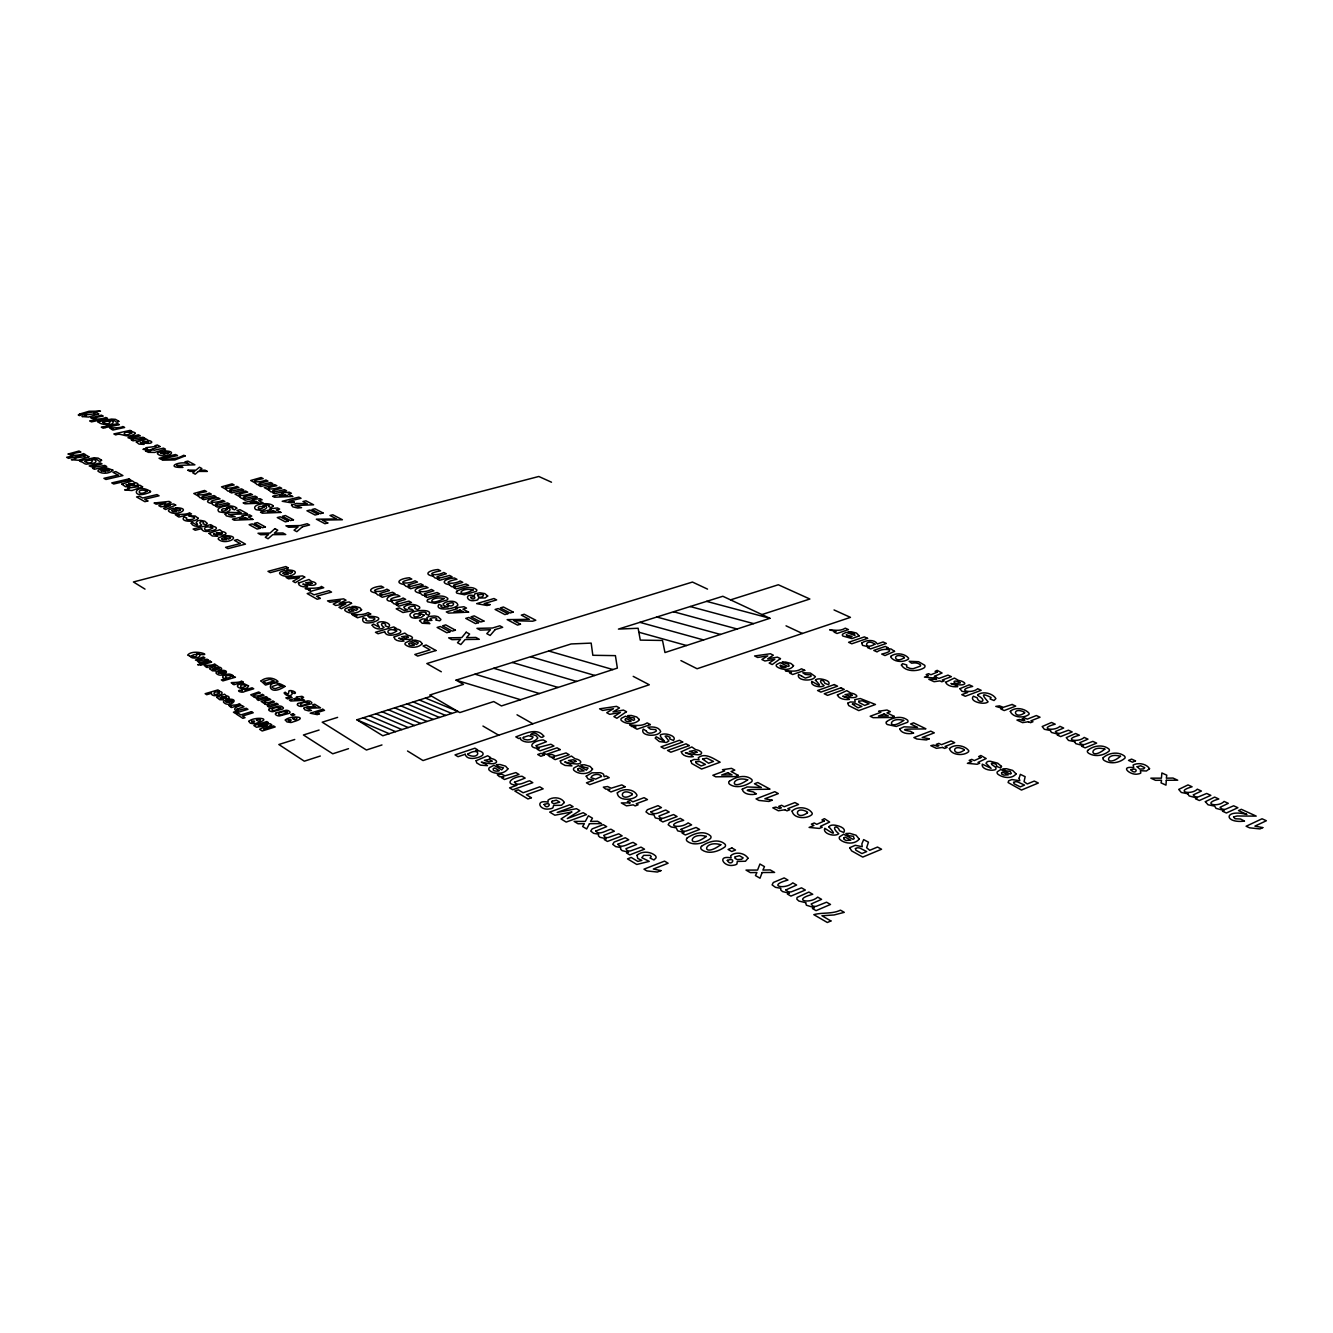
<?xml version="1.0" encoding="UTF-8"?>
<svg xmlns="http://www.w3.org/2000/svg" width="1333" height="1333" viewBox="0 0 1333 1333"><rect width="100%" height="100%" fill="white"/><g stroke="black" fill="none" stroke-linecap="round" stroke-linejoin="round"><path stroke-width="1.5" d="M374.39 619.528C373.073 621.278 363.576 622.011 366.308 618.895L363.193 617.679C358.01 630.192 396.934 616.513 367.891 616.213L369.791 617.779L374.123 618.079A3.199 1.283 0.4 0 1 374.39 619.528M381.971 744.947L366.425 750.012L322.219 722.203L337.616 717.371M769.924 618.295L664.967 652.553L662.518 640.457L640.29 640.107L638.124 628.26L618.429 629.093L722.836 596.268L769.924 618.295L706.59 601.366M320.303 756.028L304.324 761.193L278.847 744.514L294.743 739.482M348.496 748.679L332.75 753.795L303.441 734.983L319.087 730.034M761.943 614.563L809.847 599.017L778.322 584.77L730.551 599.867M425.477 698.059L457.902 711.455L382.821 735.766L356.894 719.787L431.575 696.126M456.036 680.147L571.124 643.956L591.169 643.106L592.835 655.286L615.413 655.636L617.362 668.1L501.441 705.94L493.743 701.558L459.802 712.572L429.726 695.043L463.467 684.362L456.036 680.147L520.553 699.708M690.177 606.532L753.595 623.611M673.582 611.747L737.099 628.993M656.819 617.012L720.437 634.441M639.873 622.344L703.574 639.94M638.84 632.225L686.528 645.505M548.729 651.004L612.88 669.549M530.601 656.702L594.835 675.448M512.272 662.451L576.572 681.413M493.743 668.283L558.11 687.445M474.998 674.181L539.448 693.527M419.345 699.992L451.77 713.438M413.213 701.941L445.622 715.438M407.048 703.891L439.44 717.437M400.85 705.857L433.242 719.437M394.635 707.823L427.027 721.453M388.403 709.789L420.778 723.486M382.154 711.772L414.513 725.519M375.873 713.772L408.215 727.551M369.574 715.771L401.899 729.584M363.243 717.771L395.568 731.65M356.894 719.787L389.203 733.7M551.495 482.213L538.815 476.481L133.433 581.971L145.014 589.119M834.041 609.947L850.437 617.362L697.092 668.749L680.913 660.585M707.54 589.119L692.46 582.054L426.827 663.551L441.323 671.782M786.037 625.827L802.383 633.475M633.208 676.364L649.288 684.762L423.028 760.56L407.515 750.996M517.021 714.788L532.833 723.769M482.946 726.052L498.675 735.216M222.328 532.983L220.695 533.9L216.246 532.733L222.328 532.983M449.404 584.72L451.487 586.603L455.519 587.203L453.82 587.703L456.169 588.936L468.616 585.37L466.05 584.037L457.252 586.387A2.849 1.116 1.2 0 1 454.57 586.203L453.47 585.22L462.751 582.321L460.202 580.988C453.203 585.12 438.64 582.954 456.952 579.305L454.42 577.989C444.222 578.939 440.107 583.154 449.404 584.72M216.762 697.326L219.728 699.708L223.178 699.792L222.128 698.725C215.213 695.976 226.743 700.342 228.893 697.942A3.183 1.383 -1.4 0 0 229.026 697.092L228.393 696.492A4.582 1.983 -1.4 0 0 226.277 695.776L224.561 694.21L216.762 697.326M218.962 668.216L214.646 668.033L218.962 668.216M348.38 609.964L349.829 611.264L353.845 611.081L350.112 608.981L348.38 609.964M650.954 811.864C654.12 816.579 661.901 810.797 665.784 810.081L669.199 812.047L658.919 816.096L660.202 817.862A3.499 1.65 4 0 0 663.501 818.129L673.598 814.563L677.047 816.546L662.818 821.944L659.652 820.112L661.601 819.378L655.286 817.895L653.92 814.93L648.938 814.08L645.972 811.897L647.321 809.748L658.035 805.649L661.435 807.598L650.954 811.864M209.514 668.566L212.397 670.832L215.763 670.899L214.746 669.899C208.015 667.266 219.245 671.432 221.345 669.149A3.116 1.316 -1.4 0 0 221.478 668.333L220.861 667.766A4.482 1.883 -1.4 0 0 218.795 667.083L217.146 665.6L209.514 668.566M1187.853 793.801L1189.136 795.951L1197.101 798.05L1195.518 798.767L1199.333 800.516L1210.814 795.351L1206.698 793.468L1198.417 796.867A3.549 1.5 9.7 0 1 1195.134 796.617L1193.168 794.918L1201.4 791.052L1197.301 789.169C1191.619 795.251 1174.14 791.802 1192.085 786.787L1188.02 784.92L1178.705 789.419L1181.305 792.452L1187.853 793.801M209.031 533.383L212.264 535.949L217.812 536.299L216.396 535.05C206.965 531.767 222.761 536.982 225.677 534.15A4.382 1.616 -1 0 0 225.86 533.15L224.994 532.434A6.298 2.333 -1 0 0 222.094 531.584L219.762 529.734L209.031 533.383M433.025 576.123L435.058 577.989L439.04 578.589L437.341 579.072L439.673 580.288L452.07 576.772L449.554 575.456L440.773 577.772A2.833 1.1 1.1 0 1 438.124 577.589L437.041 576.639L446.305 573.773L443.789 572.474C436.807 576.523 422.361 574.406 440.59 570.807L438.09 569.508C428.076 570.424 423.727 574.573 433.025 576.123M785.92 889.944L787.736 891.544A3.716 1.833 6 0 0 791.235 891.844L801.5 887.845L805.332 890.044L790.919 896.093L787.386 894.043L789.369 893.227L782.571 891.577L780.738 889.961L780.805 888.278L775.473 887.328L772.107 884.895L773.307 882.496L784.154 877.914L787.936 880.08C766.475 885.779 784.737 890.061 792.785 882.846L796.584 885.029L785.92 889.944M748.013 858.235L745.48 861.251L737.266 861.435L736.949 864.051A7.198 3.499 5.1 0 1 733.467 865.25C723.719 867.35 716.421 854.936 731.151 857.902L730.684 855.753C735.283 851.404 744.797 852.753 748.013 858.235M176.906 465.45L182.971 467.4C164.359 468.05 179.305 460.102 188.953 463.884L185.02 461.801L187.953 461.118L194.901 464.817L176.906 465.45M1001.5 766.392L1000.75 767.975L996.501 766.358C997.934 764.176 993.102 762.943 991.385 763.359C990.569 765.409 997.95 766.708 995.718 769.458C991.785 771.557 980.838 769.208 982.271 764.142L991.102 768.325L985.987 763.259L987.22 761.726A5.432 2.349 7.5 0 1 990.369 761.26L997.701 763.192L1001.5 766.392M467.916 754.011L467.9 754.761C480.63 760.71 481.363 745.797 467.916 754.011M420.312 593.218L422.361 595.135L426.41 595.751L424.677 596.251L427.027 597.517L439.69 593.868L437.124 592.519L428.176 594.918A2.883 1.133 0.9 0 1 425.477 594.718L424.394 593.735L433.858 590.786L431.309 589.436C424.144 593.635 409.514 591.419 428.076 587.72L425.56 586.37C415.429 587.303 410.831 591.602 420.312 593.218M901.408 665.084C905.574 672.049 917.637 671.749 924.136 667.833A10.414 4.199 6 0 0 924.735 665.267L918.57 661.701L909.139 661.285L911.539 663.184L914.605 662.901A4.765 1.933 6.1 0 1 918.737 663.751L920.153 664.65A5.265 2.116 6.1 0 1 920.337 666.133L913.422 668.616A5.332 2.149 6 0 1 909.822 668.333L906.64 666.983L906.773 665L902.558 663.667L901.408 665.084M134.983 433.092L134.983 433.458A6.215 2.049 -1.4 0 1 133.417 434.641C126.618 438.574 120.92 432.275 115.704 434.925L113.855 433.941L130.101 430.376L131.817 431.292L130.101 431.675L132.6 431.875A5.082 1.683 -1.4 0 1 134.983 433.092M446.905 604.366C453.703 609.847 457.602 598.867 446.905 604.366M617.846 844.289C620.995 849.254 629.176 843.123 633.108 842.406L636.574 844.472L625.91 848.738L627.176 850.604A3.582 1.75 3.7 0 0 630.559 850.887L641.023 847.121L644.505 849.188L629.759 854.886L626.543 852.97L628.576 852.187L622.128 850.637L620.545 849.104L620.795 847.521L615.713 846.622L612.73 844.322L614.163 842.056L625.277 837.741L628.726 839.79L617.846 844.289M112.838 470.132C109.906 473.798 101.841 474.298 98.042 471.232A5.899 2.033 -1.8 0 1 98.942 469.833L102.991 468.533L107.773 471.216L109.573 470.432L104.94 468.166L106.99 468.066L112.838 470.132M828.826 826.81C839.357 838.557 828.859 830.826 824.744 828.276C822.294 833.758 834.991 837.207 838.757 833.692C829.659 826.243 837.94 824.61 839.507 830.726L843.789 832.525C846.988 827.76 837.257 825.227 833.708 825.077A5.665 2.649 6.2 0 0 830.309 825.594L828.826 826.81M118.82 421.295C115.821 424.86 114.388 417.129 109.289 420.745L110.556 420.795A4.632 1.516 -1.5 0 1 113.238 421.428C113.938 426.86 100.325 424.227 99.392 422.778L97.692 421.878L111.455 419.079L115.488 419.345L118.82 421.295M404.016 584.487L406.015 586.387L410.031 586.987L408.298 587.47L410.614 588.719L423.228 585.137L420.711 583.804L411.797 586.153A2.866 1.116 0.8 0 1 409.131 585.97L408.048 585.004L417.496 582.088L414.996 580.771C407.831 584.887 393.302 582.738 411.814 579.072L409.331 577.756C399.383 578.655 394.568 582.871 404.016 584.487M292.927 718.654C297.126 722.519 299.159 715.038 292.927 718.654M1120.486 756.311C1104.957 768.974 1104.241 751.412 1120.486 756.311M91.094 417.896L95.609 419.645L89.678 420.911L91.46 421.878L107.59 418.429L105.79 417.462C98.942 420.578 86.145 418.529 103.208 416.096L101.408 415.146L91.094 417.896M263.734 681.363L265.95 683.396L274.181 680.93L269.866 679.28L263.734 681.363M595.801 831.059C598.917 835.941 607.048 829.876 610.947 829.209L614.346 831.225L603.716 835.408L604.949 837.241A3.549 1.716 3.3 0 0 608.281 837.507L618.712 833.825L622.128 835.858L607.415 841.44L604.282 839.557L606.298 838.79L599.95 837.274L598.384 835.774L598.667 834.208L593.652 833.342L590.719 831.076L592.185 828.876L603.282 824.644L606.648 826.643L595.801 831.059M793.535 665.65C790.619 670.916 781.088 670.016 776.706 666.583A7.032 2.899 4.8 0 1 776.556 664.584L780.172 662.668L788.103 666.517L789.153 665.983L788.486 664.234L782.138 662.134L785.587 662.034L790.886 663.434L793.535 665.65M273.232 505.923L271.132 507.623L268.683 506.59C271.782 504.557 263.701 504.957 262.834 505.707C271.532 505.973 263.451 511.789 258.835 510.056A6.032 2.183 -0.5 0 1 255.519 509.439C250.371 504.157 269.766 501.491 273.232 505.923M391.935 601.85L393.935 603.799L398.017 604.432L396.251 604.932L398.6 606.215L411.464 602.516L408.931 601.133L399.833 603.582A2.899 1.15 0.6 0 1 397.117 603.382L396.034 602.383L405.665 599.367L403.133 598C395.784 602.266 381.088 600.017 399.933 596.251L397.417 594.885C389.736 593.735 381.221 601.366 392.335 601.316L391.935 601.85M232.975 675.814L232.658 676.681L235.441 677.214L222.894 680.896L221.345 679.913L225.86 678.58C217.496 677.764 227.393 672.482 231.092 674.548A4.049 1.716 -1.3 0 1 232.758 675.414L232.975 675.814M292.277 572.19L290.444 573.657L284.596 570.391L280.43 571.99A6.465 2.499 -0.4 0 0 279.73 573.707C287.012 581.121 306.457 569.941 286.662 569.941L292.277 572.19M420.528 614.696C412.613 621.345 410.481 610.631 420.528 614.696M396.717 630.959C385.854 638.957 384.187 625.594 396.717 630.959M815.429 680.213C824.894 689.711 815.063 683.079 811.814 681.363C809.831 685.895 820.911 688.261 824.144 685.629C816.363 680.063 823.411 678.297 824.844 683.312L828.609 684.729C831.392 680.763 822.628 679.014 819.762 678.88A4.999 2.083 5.2 0 0 816.762 679.263L815.429 680.213M1010.314 711.372C1012.63 717.721 1024.194 718.554 1029.026 714.355L1029.143 713.372C1025.06 708.356 1015.146 706.707 1010.314 711.372M101.575 460.218C98.425 464.134 97.042 455.686 91.644 459.618L92.943 459.685A4.849 1.65 -1.8 0 1 95.743 460.368C97.792 463.467 90.177 463.701 88.161 463.984C84.446 465.25 82.596 461.268 81.23 461.868L79.497 460.885L93.927 457.802L98.142 458.102L101.575 460.218M586.22 776.156L588.02 778.939L593.518 780.288L586.47 782.821L589.703 784.687L609.214 777.672L606.198 775.956L604.132 776.689L603.582 774.306A6.982 3.216 3.1 0 0 600.25 772.707L591.919 772.857L586.22 776.156M899.658 728.851C901.425 733.767 909.106 734.316 913.638 733.117L910.439 731.284C892.127 728.218 922.336 729.334 925.902 728.784L913.555 722.836L910.589 723.969L917.571 727.335L904.007 726.835L899.658 728.851M1104.84 749.129C1089.278 761.643 1088.678 744.297 1104.84 749.129M248.521 685.845C247.088 692.01 230.542 686.578 240.706 683.879A5.432 2.316 -1.2 0 1 243.956 683.679L248.521 685.845M977.822 694.726L977.772 695.476C989.103 701.591 978.322 704.041 977.256 697.859L973.423 696.209C968.308 701.375 984.437 705.474 988.103 701.841C982.854 695.859 980.022 691.994 991.069 697.476L990.086 698.959L994.018 700.508L995.884 698.609C992.835 693.277 982.904 690.927 977.822 694.726M283.063 573.14L284.396 574.373L288.295 574.206L284.812 572.24L283.063 573.14M1166.308 780.272L1165.975 785.137L1161.06 782.871L1161.543 780.255L1155.544 780.322L1150.846 778.155L1161.426 778.155L1161.876 772.957L1166.792 775.206L1166.325 778.172L1172.99 778.055L1177.706 780.205L1166.308 780.272M375.723 592.968L377.689 594.901L381.721 595.518L379.955 596.018L382.254 597.267L395.101 593.635L392.602 592.269L383.521 594.668A2.883 1.133 0.5 0 1 380.838 594.485L379.788 593.502L389.386 590.536L386.903 589.186C379.555 593.385 364.975 591.186 383.737 587.47L381.255 586.12C371.39 587.02 366.108 591.285 375.723 592.968M68.216 454.02L72.882 455.919L66.65 457.302L68.5 458.352L85.395 454.586L83.546 453.553C76.231 456.952 63.118 454.653 80.88 452.054L79.047 451.021L68.216 454.02M1019.128 778.172L1019.812 780.721L1011.93 779.555L1008.664 780.805L1008.098 782.538L1021.478 790.052L1038.307 783.021L1034.258 781.071L1027.243 783.971L1024.061 781.638L1025.144 776.672L1020.345 774.356L1019.128 778.172M256.453 719.953C260.585 723.836 262.751 716.321 256.453 719.953M148.446 441.673L142.914 441.456L148.446 441.673M285.312 720.037L286.962 721.919L290.744 722.503A4.032 1.783 -0.7 0 0 292.943 721.903C311.089 716.804 290.294 714.988 285.312 720.037M702.608 759.044L708.556 763.259L713.488 761.443L706.74 758.144L702.608 759.044M236.741 508.156L234.558 509.856L232.142 508.823C235.341 506.79 227.16 507.173 226.31 507.94C235.041 508.24 226.643 514.021 222.128 512.305A6.065 2.199 -0.9 0 1 218.812 511.672C213.897 506.373 233.242 503.691 236.741 508.156M136.299 441.989L139.065 444.106L144.114 444.406L142.898 443.372C134.483 440.656 148.813 445.005 151.412 442.656A3.999 1.333 -1.3 0 0 151.645 441.823L150.912 441.24A5.749 1.933 -1.3 0 0 148.33 440.523L146.313 439.007L136.299 441.989M134.55 483.779L132.9 484.612L128.751 483.562L134.55 483.779M849.671 847.721L851.654 850.904L862.751 857.086L881.546 849.238L877.514 847.055L869.699 850.321L866.633 847.705L868.45 842.173L863.667 839.607L861.868 843.872L862.234 846.705L855.286 845.289L849.671 847.721M303.824 708.24L304.824 709.822L308.506 710.856L311.455 710.489L306.79 708.273L320.537 707.856L314.671 704.207L312.455 704.89L315.754 706.957L307.406 706.64L303.824 708.24M681.013 829.359L682.629 830.826A3.532 1.683 4.3 0 0 685.962 831.092L696.093 827.46L699.608 829.459L685.345 834.975L682.113 833.108L684.062 832.359L677.664 830.859L676.231 827.826L671.199 826.96L668.15 824.727L669.466 822.544L680.23 818.362L683.679 820.345C662.601 825.61 680.047 829.426 688.111 822.878L691.594 824.877L681.013 829.359M232.459 701.008L231.109 702.174L227.127 699.592L224.111 700.875A4.566 1.983 -1.4 0 0 223.561 702.224C228.909 708.473 241.223 698.409 228.593 699.225L232.459 701.008M945.58 682.313C947.38 686.212 953.662 687.211 957.777 686.628L955.161 685.012C942.598 680.68 961.176 687.428 964.742 683.796A5.049 2.049 6.6 0 0 964.092 682.479L962.543 681.563A7.265 2.949 6.6 0 0 958.577 680.463L954.411 678.064L945.58 682.313M121.82 484.129L125.452 486.678L129.951 486.778L128.718 485.662C119.903 482.679 134.9 487.428 137.649 484.845A4.182 1.466 -1.6 0 0 137.899 483.946L137.132 483.296A6.032 2.116 -1.6 0 0 134.433 482.513L132.35 480.846L121.82 484.129M949.413 748.596C951.412 755.394 963.692 756.194 968.591 751.745L968.774 750.712C964.775 745.247 954.345 743.697 949.413 748.596M1074.681 741.681L1075.714 743.647L1083.196 745.597L1081.613 746.247L1085.129 747.863L1096.626 743.114L1092.827 741.381L1084.562 744.514A3.366 1.4 8.2 0 1 1081.43 744.264L1079.697 742.714L1087.961 739.149L1084.179 737.432C1078.38 742.981 1061.585 739.865 1079.38 735.233L1075.631 733.517L1066.267 737.632L1068.499 740.415L1074.681 741.681M224.81 672.065L223.477 673.165L219.612 670.716L216.662 671.932A4.449 1.883 -1.4 0 0 216.129 673.215C221.328 679.163 233.342 669.599 221.045 670.366L224.81 672.065M225.927 701.775L229.576 702.608L227.193 701.058L225.927 701.775M514.471 782.254C517.621 787.17 525.735 781.438 529.651 780.788L532.8 782.671L512.722 789.753L509.589 787.853L516.987 785.254C503.141 784.237 512.655 776.772 522.003 776.239L525.135 778.105L514.471 782.254M248.771 721.353L250.354 723.236L254.136 723.819A4.049 1.783 -1.2 0 0 256.369 723.219C274.698 718.087 253.887 716.288 248.771 721.353M230.576 537.782L228.709 539.149L223.244 536.083L219.112 537.582A6.282 2.333 -0.9 0 0 218.345 539.182C225.11 546.113 244.372 535.733 225.277 535.666L230.576 537.782M218.429 672.798L221.978 673.582L219.678 672.115L218.429 672.798M659.452 738.565C672.165 746.23 655.519 734.933 661.735 734.433A5.232 2.316 3.8 0 1 664.984 734C668 733.95 677.114 736.466 673.465 740.448L669.683 738.899L670.049 737.332L666.8 735.899L665.134 736.166L668.883 740.948L666.367 742.498L659.335 741.565L655.169 738.115L656.219 736.749L659.452 738.565M190.019 656.103C191.069 659.535 201.4 658.202 199.833 654.62A3.632 1.516 -1.6 0 0 197.667 654.003L196.667 653.953C217.062 657.119 193.152 647.821 187.636 655.153L190.019 656.103M1050.437 730.517L1051.42 732.45L1058.802 734.35L1057.219 735L1060.668 736.582L1072.165 731.934L1068.433 730.217L1060.185 733.283A3.316 1.383 7.9 0 1 1057.086 733.05L1055.386 731.517L1063.651 728.035L1059.935 726.335C1054.12 731.784 1037.474 728.734 1055.219 724.186L1051.537 722.486L1042.173 726.535L1044.339 729.284L1050.437 730.517M221.595 538.665L222.828 539.815L226.61 539.665L223.344 537.816L221.595 538.665M291.51 505.157L292.827 506.873L297.692 508.023L301.575 507.64L295.026 505.524L313.605 504.807L305.907 500.808L302.958 501.541L307.306 503.807L296.276 503.424L291.51 505.157M372.157 625.144C373.807 628.976 380.771 630.242 384.071 627.51C376.822 622.344 387.486 622.094 385.27 625.827L388.386 627.11C392.652 624.227 384.554 621.445 382.021 621.778A4.749 1.933 0.5 0 0 378.955 622.128L377.156 623.344L379.488 627.36L373.39 624.027L372.157 625.144M245.955 685.679C239.507 691.094 238.207 682.096 245.955 685.679M419.545 620.545L422.211 623.261L429.892 623.644L428.026 622.161L423.894 621.928L424.394 620.528A2.716 1.1 0.9 0 1 427.81 620.561L431.959 620.362C424.944 617.746 440.69 616.263 435.708 619.962L439.557 620.811A6.715 2.716 1 0 0 440.873 619.378L438.157 616.812A7.232 2.933 1 0 0 434.275 616.013L428.959 616.463L426.893 617.662L427.293 619.112L422.811 618.895L419.545 620.545M264.8 703.857L268.783 705.79L267.533 706.173L269.033 707.14L278.214 704.324L276.581 703.291L270.099 705.14A1.999 0.866 -0.9 0 1 268.25 705.007L267.816 704.074L274.481 701.958L272.865 700.925C267.333 704.224 257.586 702.408 270.782 699.625L269.166 698.592L261.168 701.441L264.8 703.857M564.342 802.499L561.51 805.265L553.562 805.432L552.912 807.831A6.865 3.249 2.5 0 1 549.379 808.931C539.298 810.797 534.75 799.2 548.146 802.183L547.996 800.2C552.429 796.484 561.56 797.034 564.342 802.499M1233.575 816.962L1235.041 818.762L1240.556 819.012L1244.489 821.111C1224.011 823.677 1223.261 808.581 1246.922 814.446L1238.507 810.597L1241.323 809.298L1256.203 816.113L1237.024 815.996L1233.575 816.962M254.353 697.176L258.285 699.092L257.036 699.475L258.519 700.425L267.683 697.642L266.067 696.626L259.602 698.459A1.999 0.866 -1 0 1 257.752 698.309L257.336 697.392L263.984 695.309L262.384 694.293C256.852 697.542 247.172 695.759 260.335 692.993L258.735 691.977L250.754 694.793L254.353 697.176M536.233 745.597L536.383 746.347A3.849 1.733 2.3 0 0 538.832 747.363L550.862 744.247L553.945 746.013L539.948 750.829L537.099 749.179L539.149 748.463C525.769 747.88 532.85 740.498 543.347 739.948L546.413 741.715L536.233 745.597M890.811 656.369L890.694 657.036C894.21 662.218 903.557 662.734 908.406 659.085L908.623 658.202C904.79 653.337 895.543 652.32 890.811 656.369M180.555 509.756L178.672 511.039L173.507 508.14L169.391 509.556A6.115 2.216 -1.3 0 0 168.575 511.072C174.94 517.621 194.018 507.856 175.489 507.74L180.555 509.756M150.529 491.41L150.396 492.094C128.984 501.291 134.5 481.463 150.529 491.41M443.339 603.832L443.406 604.865A6.015 2.399 1.2 0 0 445.289 606.132L448.405 606.648L443.706 607.431A2.783 1.116 1.1 0 1 440.906 606.632L441.84 605.599L438.974 604.349C433.558 611.264 455.02 609.648 457.919 604.999C456.652 599.85 446.705 600.5 443.339 603.832M639.207 719.453L639.074 720.237C634.541 724.486 626.027 724.635 621.328 720.503A7.348 3.216 3.3 0 1 621.461 718.27L625.56 716.171L633.375 720.403L634.558 719.803L634.108 717.887L630.226 717.454L627.71 715.588L631.359 715.471L636.757 717.004L639.207 719.453M742.231 789.203C743.314 794.651 751.845 795.284 756.411 793.918L753.278 791.885C734.216 788.586 766.325 789.636 769.991 789.103L757.777 782.504L754.478 783.754L761.376 787.486L747.13 786.953L742.231 789.203M1205.349 801.683L1208.031 804.765L1214.68 806.148L1215.996 808.348L1224.094 810.497L1222.511 811.214L1226.393 812.997L1237.874 807.731L1233.675 805.798L1225.394 809.281A3.599 1.533 10 0 1 1222.078 809.014L1220.062 807.298L1228.276 803.332L1224.094 801.433C1218.445 807.648 1200.8 804.099 1218.795 799L1214.646 797.101L1205.349 801.683M404.116 607.032L404.615 608.614L407.665 609.881L404.216 610.531L399.4 607.898L396.201 608.814L402.949 612.53L413.563 610.547L411.88 609.298C401.283 608.598 418.429 603.266 414.68 608.348L417.596 609.648L419.562 608.348A6.565 2.633 0.8 0 0 419.395 606.832C415.246 603.682 408.048 603.516 404.116 607.032M171.774 510.572L172.907 511.672L176.606 511.522L173.507 509.789L171.774 510.572M231.209 676.314C226.56 680.88 221.878 674.648 230.192 675.598A2.166 0.916 -1.3 0 1 231.209 676.314M269.083 490.194L270.682 491.76L274.281 492.277L272.648 492.677L274.615 493.71L286.578 490.777L284.446 489.661L275.998 491.594A2.616 0.933 -0.4 0 1 273.582 491.427L272.715 490.627L281.696 488.228L279.563 487.128C272.748 490.461 259.335 488.828 276.864 485.712L274.731 484.612L264.317 487.611L269.083 490.194M424.194 615.196L421.011 617.612L415.396 618.229A6.665 2.683 0.8 0 1 411.614 617.479C402.166 610.347 435.958 607.181 428.526 615.196L425.644 613.946C428.726 611.447 420.112 611.947 419.029 612.863L424.194 615.196M837.407 694.976C838.84 699.009 845.355 700.008 849.388 699.408L846.872 697.742C834.408 693.31 853.137 700.225 856.719 696.492A5.065 2.116 5.6 0 0 856.186 695.143L854.703 694.21A7.298 3.066 5.6 0 0 850.787 693.077L846.788 690.627L837.407 694.976M168.858 452.703L167.058 453.837L162.226 451.254L158.344 452.52A5.765 1.95 -1.2 0 0 157.544 453.853C163.492 459.635 181.488 451.087 164.109 450.904L168.858 452.703M225.11 514.121L226.327 515.888L231.159 517.037L235.125 516.654L228.643 514.505L247.505 513.755L239.99 509.689L236.957 510.439L241.206 512.755L230.059 512.355L225.11 514.121M284.279 692.96C286.012 697.309 294.86 696.109 291.344 691.66C295.409 695.759 298.225 691.844 291.044 690.561A3.166 1.366 -0.6 0 0 288.978 690.827C288.111 694.293 289.161 695.543 285.162 692.177L284.279 692.96M543.747 736.133C540.065 741.181 536.982 728.784 530.534 734.65L532.234 734.733A6.165 2.766 2.2 0 1 536.216 735.849L537.816 737.999C534.266 742.898 524.819 743.547 520.453 739.315L520.603 737.832L518.637 738.499L515.821 736.866C523.719 734.15 537.099 726.918 543.747 736.133M255.403 483.029L256.986 484.579L260.552 485.095L258.919 485.479L260.851 486.495L272.782 483.612L270.682 482.513L262.268 484.412A2.599 0.916 -0.5 0 1 259.868 484.262L259.019 483.462L267.966 481.096L265.867 480.013C259.069 483.296 245.739 481.696 263.201 478.63L261.118 477.547L250.721 480.48L255.403 483.029M1024.644 712.838C1014.046 720.57 1011.031 705.94 1024.261 712.089L1024.644 712.838M219.412 692.743C212.347 698.009 212.014 689.328 219.412 692.743M160.577 453.42L165.109 454.253L162.209 452.72L160.577 453.42M1130.917 769.791C1135.816 776.006 1139.682 766.625 1130.917 769.791M465.217 754.261C466.667 760.593 477.231 758.494 481.596 755.961A8.298 3.782 1.5 0 0 483.079 753.795L482.896 753.112A6.798 3.083 1.5 0 0 479.064 750.929L475.598 750.562L477.697 749.862L474.931 748.196L455.053 754.895L458.035 756.694L465.217 754.261M592.552 769.091C589.119 774.873 578.522 774.806 573.84 770.257A7.648 3.516 2.8 0 1 574.073 767.841L578.439 765.542L586.42 770.141L588.07 768.058L583.254 766.942L580.705 764.909L584.52 764.775L590.102 766.442L592.552 769.091M239.723 496.692L241.29 498.292L244.905 498.809L243.239 499.209L245.189 500.258L257.352 497.276L255.236 496.143L246.655 498.109A2.633 0.95 -0.6 0 1 244.222 497.942L243.372 497.126L252.504 494.693L250.387 493.577C243.422 496.959 229.959 495.309 247.705 492.144L245.605 491.027L235.008 494.06L239.723 496.692M261.001 680.963L265.517 685.079L277.964 681.363C273.398 677.131 265.65 676.964 261.001 680.963M263.951 507.19C256.802 512.189 255.869 504.107 263.951 507.19M792.102 811.031C793.218 818.762 806.998 819.312 811.98 814.53L812.297 813.363C808.648 806.965 797.251 805.882 792.102 811.031M284.979 686.412C265.167 699.408 265.834 674.181 284.979 686.412M226.16 489.428L227.71 491.011L231.292 491.51L229.626 491.91L231.542 492.943L243.672 490.011L241.573 488.894L233.042 490.827A2.616 0.933 -0.7 0 1 230.626 490.677L229.793 489.861L238.89 487.478L236.807 486.362C229.859 489.694 216.479 488.078 234.158 484.962L232.092 483.862L221.528 486.845L226.16 489.428M903.691 720.42C887.012 732.234 887.778 715.904 903.691 720.42M980.921 757.577L974.273 760.593L971.757 759.36L969.191 760.393L971.707 761.61L967.391 763.342L977.139 764.259L979.705 763.226L978.005 762.393L986.17 758.544L980.821 755.478L978.655 756.611L980.921 757.577M1149.546 768.724L1146.397 770.991L1140.348 770.707L1140.815 772.957A6.865 2.899 8.9 0 1 1137.949 773.99C1130.634 775.889 1118.804 765.592 1133.75 767.658L1133.133 765.042C1138.199 762.293 1146.48 763.726 1149.546 768.724M191.769 655.669C196.834 659.718 199.8 651.404 191.769 655.669M211.88 503.491L213.413 505.107L217.046 505.624L215.363 506.04L217.296 507.107L229.643 504.074L227.543 502.924L218.829 504.924A2.666 0.95 -0.9 0 1 216.379 504.757L215.563 503.924L224.827 501.458L222.728 500.325C215.596 503.774 202.083 502.074 220.062 498.875L217.979 497.742C209.931 498.359 202.599 501.808 211.88 503.491M212.713 527.985C202.033 534.5 201.65 523.519 212.713 527.985M964.159 750.146C952.995 758.377 950.212 742.798 963.792 749.329L964.159 750.146M227.36 509.423C220.095 514.455 219.278 506.34 227.36 509.423M198.434 496.126L199.933 497.726L203.532 498.225L201.833 498.642L203.749 499.692L216.063 496.709L213.98 495.576L205.315 497.542A2.649 0.933 -1 0 1 202.883 497.376L202.066 496.559L211.314 494.126L209.248 493.01C202.133 496.393 188.703 494.743 206.615 491.577L204.566 490.461L193.818 493.493L198.434 496.126M487.695 596.018L485.179 597.95L478.514 598.034L477.847 599.717A5.732 2.283 1.4 0 1 474.848 600.483C466.433 602.349 464.051 592.935 474.148 595.751L474.865 593.802L479.813 592.785L484.779 593.585L487.695 596.018M101.158 470.782L105.74 471.649L102.891 470.049L101.158 470.782M960.277 682.696C952.212 685.579 951.662 677.88 960.277 682.696M147.113 491.211C137.249 497.626 135.966 486.828 147.113 491.211M507.923 768.841C504.274 774.456 493.743 774.723 489.061 770.007A7.648 3.532 1.8 0 1 489.461 767.591L494.01 765.292L501.691 769.891L503.491 767.808L498.742 766.692L496.326 764.659L500.158 764.525L505.64 766.192L507.923 768.841M1137.132 766.758L1139.798 769.124L1143.647 768.891L1144.764 767.675L1140.681 765.775L1137.132 766.758M801.733 676.148L805.349 678.114L810.914 676.414A3.366 1.4 5.1 0 0 810.047 674.831L805.432 674.498L802.799 672.782L810.381 673.065L815.396 676.631C812.763 681.996 795.934 680.846 798.567 674.381L801.733 676.148M805.682 902.658L806.348 905.207L814.43 907.706L812.447 908.556L816.063 910.639L830.492 904.457L826.577 902.208L816.296 906.29A3.749 1.866 6.4 0 1 812.763 905.99L811.164 903.974L821.561 899.342L817.679 897.109C809.631 904.49 791.185 900.092 812.747 894.276L808.881 892.06L797.084 897.442L796.851 899.208L798.917 901.058L805.682 902.658M937.199 672.165L930.934 674.748L928.618 673.698L926.185 674.581L928.501 675.648L924.435 677.131L933.45 677.93L935.883 677.031L934.333 676.314L942.064 673.015L937.199 670.349L935.133 671.332L937.199 672.165M384.67 631.809C386.003 637.191 395.384 635.058 399.317 633.225A7.481 3.066 0.6 0 0 400.783 631.475L400.666 630.909A6.115 2.499 0.6 0 0 397.351 629.143L394.251 628.843L396.184 628.276L393.785 626.927L375.473 632.292L378.039 633.758L384.67 631.809M847.671 703.274L848.754 705.59L858.769 710.606L875.481 704.474L860.268 698.525L854.753 699.692L855.186 702.174L850.387 701.958L847.671 703.274M681.28 751.762C682.113 756.178 689.228 757.394 693.277 756.644L690.861 754.811C674.481 748.779 699.875 757.944 701.458 753.428A5.299 2.366 4.2 0 0 701.091 751.929L699.642 750.896A7.631 3.416 4.2 0 0 695.676 749.646L691.81 746.947L681.28 751.762M1103.207 757.661L1102.924 758.544A6.815 2.866 8.6 0 0 1104.574 760.676C1110.856 764.392 1119.437 762.876 1124.835 758.277A7.648 3.199 8.6 0 0 1124.336 755.944C1118.17 751.295 1108.756 752.778 1103.207 757.661M904.374 657.702C893.793 664.717 891.744 651.404 904.074 657.019L904.374 657.702M191.186 523.153C192.469 526.635 198.734 527.185 201.7 525.119C195.918 520.57 205.832 520.936 203.049 523.736L205.699 524.802L207.298 523.386L204.815 521.22L200.716 520.387A4.332 1.583 -1.1 0 0 197.867 520.686L196.151 522.386C200.6 527.551 192.935 523.153 192.485 522.236L191.186 523.153M1087.628 750.479L1087.328 751.345A6.765 2.833 8.4 0 0 1088.944 753.445C1095.209 757.144 1103.741 755.611 1109.123 751.079A7.581 3.166 8.4 0 0 1108.656 748.779C1102.524 744.147 1093.177 745.68 1087.628 750.479M282.113 686.295L275.581 688.594A3.716 1.6 -0.8 0 1 273.382 688.161L272.382 687.528A3.682 1.583 -0.8 0 1 272.199 686.495L277.764 684.579L282.113 686.295M824.211 820.995L816.762 824.344L814.263 822.978L811.397 824.127L813.896 825.494L809.098 827.426L819.278 828.426L822.144 827.26L820.462 826.343L829.643 822.061L824.411 818.645L821.961 819.928L824.211 820.995M747.68 779.838C729.018 792.835 730.734 774.99 747.68 779.838M720.803 844.722C700.991 859.135 702.891 839.407 720.803 844.722M237.074 709.089L239.007 710.172L246.305 708.29L247.921 709.323L235.058 713.238L233.442 712.189L238.19 710.756C230.159 710.422 237.707 704.94 242.373 705.74L243.972 706.79L237.074 709.089M861.685 643.089L862.568 645.372L869.216 646.938L867.533 647.538L870.549 648.921L886.312 643.439L883.079 641.956L877.347 643.956C874.581 639.024 865.734 639.973 861.685 643.089M807.498 812.747C795.118 821.861 793.185 804.599 807.215 811.847L807.498 812.747M852.304 695.359L849.887 696.126L844.989 694.643L849.171 693.91L852.304 695.359M131.7 433.108C121.72 438.407 121.836 429.426 131.7 433.108M706.357 836.424C686.528 850.637 688.544 831.175 706.357 836.424M762.126 872.532L760.027 878.214L755.461 875.564L756.927 872.515L750.362 872.615L746.013 870.099L757.577 870.066L759.927 864.017L764.476 866.633L762.893 870.082L770.224 869.916L774.606 872.432L762.126 872.532M617.312 792.885C617.546 800.733 631.759 800.7 636.541 796.284L637.024 795.151C633.841 788.47 622.444 788.203 617.312 792.885M637.041 855.269L637.774 858.485L641.839 860.402L637.807 861.418L631.209 857.436L627.526 858.869L636.791 864.467L649.254 861.385L641.79 857.686L643.689 855.353L650.304 855.369L651.237 856.686L650.021 858.035L653.953 859.968L655.986 857.985A8.098 3.966 4 0 0 655.386 855.703C650.587 851.404 641.873 850.804 637.041 855.269M601.483 776.472L595.634 779.139L590.936 777.706C591.652 774.206 599.833 773.023 601.483 776.472M1016.096 773.906C1012.03 779.222 1002.766 777.972 997.9 774.206A7.798 3.399 7.7 0 1 997.284 771.79L1000.816 769.508L1010.281 774.09L1011.297 773.44L1010.197 771.357L1006.048 770.891L1002.833 768.858L1006.548 768.724L1012.63 770.391L1016.096 773.906M198.117 518.204C196.268 522.686 178.839 522.119 184.137 516.971L186.803 517.987C183.921 520.586 192.952 519.903 194.085 518.537A2.916 1.066 -1.2 0 0 194.068 517.337L188.653 515.788L195.218 516.021L198.117 518.204M422.244 643.672C418.479 648.138 409.598 648.488 405.182 644.572A6.882 2.849 0.8 0 1 405.699 642.623L409.931 640.79L416.562 644.505L418.312 642.839L412.064 640.273L415.529 640.173L420.345 641.523L422.244 643.672M102.891 422.411C109.473 426.993 114.605 418.229 102.891 422.411M84.912 461.468C91.677 466.45 97.242 456.869 84.912 461.468M646.338 731.001C647.105 734.6 653.737 733.067 656.003 731.3A3.516 1.55 3.6 0 0 655.303 729.534L650.471 729.184L647.955 727.285C652.204 726.518 659.069 726.835 660.685 731.534C657.952 737.382 639.39 736.183 643.256 729.068L646.338 731.001M560.293 760.96L561.093 763.226L565.059 765.425L571.94 765.908L569.691 764.042C554.328 758.094 578.572 767.191 580.555 762.626A5.332 2.433 2.8 0 0 580.322 761.11L578.972 760.06A7.681 3.499 2.7 0 0 575.073 758.794L571.44 756.044L560.293 760.96M894.543 651.37L884.979 655.569L881.713 654.07C899.275 650.104 883.063 647.005 877.047 651.92L873.798 650.421L885.245 646.422L888.245 647.805L886.545 648.405L891.26 649.088L894.543 651.37M1001.583 772.74L1001.65 774.056L1003.866 775.123L1008.231 774.856L1002.583 772.124L1001.583 772.74M690.927 760.926L691.727 763.476L701.591 769.041L720.137 762.209C714.021 759.044 704.957 752.095 698.275 757.777L699.025 759.693L693.976 759.477L690.927 760.926M211.314 693.343C211.664 697.142 218.429 695.526 220.911 694.326A4.982 2.133 -1.5 0 0 222.078 693.093A4.066 1.75 -1.5 0 0 220.028 691.46L218.012 691.26L219.362 690.844L217.896 689.911L205.149 693.693L206.698 694.71L211.314 693.343M1013.58 782.421L1014.246 783.871L1020.278 786.87L1024.56 785.087L1017.745 781.971A2.866 1.25 7.9 0 0 1015.013 781.804L1013.58 782.421M361.576 609.731C357.744 613.846 349.296 614.33 344.964 610.564A6.682 2.683 0.2 0 1 345.564 608.731L349.779 606.998L356.028 610.497L357.827 608.931L351.879 606.515L355.244 606.432L359.86 607.698L361.576 609.731M696.942 752.179L694.293 753.012L689.344 751.379L693.843 750.579L696.942 752.179M874.915 644.156C862.834 651.287 864.884 637.124 874.915 644.156M476.114 760.693L476.764 762.959L480.58 765.175L487.461 765.659L485.329 763.792C472.982 758.86 492.627 766.608 496.326 762.376A5.332 2.433 1.7 0 0 496.209 760.86L494.926 759.81A7.681 3.516 1.7 0 0 491.111 758.527L489.478 758.327L490.644 757.561L487.645 755.778L476.114 760.693M198.234 659.918L198.184 660.335A2.266 0.95 -1.6 0 0 199.467 660.885L207.048 659.202L208.565 660.168L199.55 662.751L198.15 661.868L199.467 661.485L195.434 660.052L203.366 656.869L204.865 657.819L198.234 659.918M859.235 839.107C854.836 844.672 844.939 844.006 839.907 839.457A8.148 3.832 6.4 0 1 839.607 836.774L843.639 834.225L853.053 839.323L854.22 838.607L853.337 836.274L849.004 835.774L845.872 833.508L849.837 833.358L856.053 835.208L859.235 839.107M727.301 860.385C730.951 867.583 737.449 856.669 727.301 860.385M632.342 794.551C619.378 803.382 618.712 786.587 632.192 793.668L632.342 794.551M886.528 721.686L886.112 722.519A6.515 2.783 6.2 0 0 887.345 724.519L896.309 726.452L907.573 722.286A7.298 3.099 6.3 0 0 907.506 720.07C901.441 715.321 892.294 717.521 886.528 721.686M589.453 823.694L586.687 828.976L582.604 826.51L584.421 823.661L578.039 823.761L574.14 821.411L585.337 821.395L588.386 815.779L592.469 818.195L590.502 821.411L597.617 821.278L601.55 823.611L589.453 823.694M844.022 837.824L843.906 839.29L846.105 840.473L850.787 840.19L845.172 837.141L844.022 837.824M201.583 528.651C202.433 533.35 211.28 531.101 214.746 529.851A6.832 2.516 -1 0 0 216.346 528.401L216.329 527.951A5.582 2.066 -1 0 0 213.58 526.485L210.781 526.235L212.647 525.769L210.664 524.652L193.118 529.034L195.251 530.251L201.583 528.651M959.927 688.661L961.909 691.26L967.658 692.477L961.793 694.66L965.275 696.276L981.171 690.311L977.672 688.711C971.924 694.16 954.745 690.377 972.673 686.412L969.208 684.829L959.927 688.661M855.419 848.588L855.903 850.221L861.918 853.553L866.683 851.57L859.885 848.088A2.983 1.416 6.6 0 0 857.019 847.905L855.419 848.588M576.106 761.36L573.34 762.226L568.491 760.56L573.14 759.743L576.106 761.36M735.166 856.852L734.966 858.319L737.216 859.585L741.498 859.318L743.164 857.885L739.398 855.703L735.166 856.852M859.185 635.858L852.004 638.574L842.923 636.058A6.848 2.716 5.3 0 1 842.656 634.141L846.055 632.359L854.97 635.491L854.22 633.825L847.938 631.859L851.27 631.759L856.502 633.075L859.185 635.858M852.42 704.107L857.985 707.84L861.868 706.423L855.869 703.724L852.42 704.107M701.475 846.338L700.841 847.355A7.165 3.466 4.7 0 0 701.874 849.821C708.839 854.736 718.487 851.437 724.835 847.005A8.015 3.866 4.8 0 0 725.135 844.289C718.587 838.124 707.873 841.723 701.475 846.338M394.101 637.024C393.985 640.856 400.833 641.673 404.016 641.056L402.216 639.54C391.352 635.558 408.898 641.856 412.197 638.424A4.799 1.966 0.7 0 0 412.197 637.207L411.097 636.358A6.898 2.849 0.7 0 0 407.731 635.308L404.799 633.075L394.101 637.024M729.368 781.271L728.801 782.188A6.798 3.116 4.8 0 0 729.817 784.421C736.466 788.803 745.447 785.97 751.529 781.904A7.615 3.482 4.9 0 0 751.762 779.455C745.464 773.923 735.533 777.039 729.368 781.271M846.388 634.908L848.138 636.791L852.07 636.591L846.388 634.908M687.112 838.007L686.478 839.007A7.115 3.416 4.5 0 0 687.461 841.456C694.41 846.322 703.991 843.023 710.322 838.674A7.965 3.816 4.6 0 0 710.656 836.008C704.141 829.892 693.51 833.492 687.112 838.007M491.96 761.11L489.111 761.959L484.362 760.293L489.094 759.477L491.96 761.11M780.338 665.367C779.455 667.883 784.504 667.816 786.103 667.166L780.338 665.367M544.114 804.449C546.963 811.097 554.078 800.983 544.114 804.449M473.098 589.969C455.536 599.034 458.552 586.587 473.098 589.969M131.6 437.924L131.517 438.34A2.916 0.966 -1.4 0 0 133.1 438.924L142.998 437.241L144.88 438.24L133.083 440.856L131.334 439.923L133.083 439.54L127.968 437.707L138.415 434.808L140.298 435.808L131.6 437.924M142.564 486.845L131.967 490.527L124.669 489.944L129.084 488.911L127.735 488.145L138.465 486.678L137.432 485.879L139.815 485.179L142.564 486.845M695.826 761.843L696.209 763.209L701.158 765.975L705.457 764.392L699.508 761.426L695.826 761.843M92.96 466.167L92.86 466.617A3.016 1.033 -1.8 0 0 94.476 467.216L104.774 465.417L106.673 466.483L94.36 469.283L92.61 468.283L94.41 467.883L89.211 465.933L100.142 462.834L102.041 463.884L92.96 466.167M444.089 598.55C426.177 607.765 429.376 595.151 444.089 598.55M160.01 446.538L149.946 449.904L142.948 449.354L147.163 448.405L145.864 447.705L156.094 446.372L155.078 445.639L157.344 445.005L160.01 446.538M523.352 737.399L523.119 738.532C525.569 740.781 532.1 740.332 533.1 737.016L528.534 735.666L523.352 737.399M298.459 583.071C298.092 586.603 304.74 587.27 307.59 586.737L305.99 585.354C295.893 581.738 312.522 587.47 315.621 584.354A4.582 1.783 -0.2 0 0 315.721 583.237L314.738 582.471A6.582 2.583 -0.2 0 0 311.622 581.521L309.006 579.505L298.459 583.071M552.162 801.216L551.779 802.566L553.778 803.732L559.727 802.183L556.394 800.15L552.162 801.216M309.239 702.724C296.359 709.656 299.009 700.242 309.239 702.724M625.344 719.154C623.961 721.819 629.543 721.903 631.159 721.12L626.493 718.587L625.344 719.154M287.445 712.139C274.365 719.187 277.131 709.623 287.445 712.139M88.894 456.819L78.414 460.268L71.365 459.702L75.714 458.735L74.448 458.019L84.945 456.652L83.979 455.903L86.312 455.253L88.894 456.819M578.089 768.791L577.689 770.107L579.555 771.174L584.087 770.907L579.322 768.175L578.089 768.791M280.763 707.906C267.7 714.888 270.482 705.407 280.763 707.906M408.348 637.391L405.732 638.074L401.566 636.724L405.865 636.074L408.348 637.391M98.642 413.913L88.694 417.046L81.963 416.529L86.095 415.646L84.879 414.996L94.86 413.763L93.943 413.08L96.159 412.497L98.642 413.913M466.2 632.209L461.768 637.591L448.638 637.857L451.92 639.657L460.485 639.407L457.502 642.723L460.835 644.555L465.1 639.54L479.313 639.307L475.881 637.457L466.533 637.624L469.633 634.058L466.2 632.209M858.802 701.225L858.852 702.391L864.634 705.407L869.099 703.774L862.301 700.775L858.802 701.225M493.427 768.541C491.577 771.34 497.626 771.59 499.292 770.674L494.71 767.925L493.427 768.541M495.243 629.559L490.161 635.458L486.795 633.658L490.494 629.743L480.23 630.109L476.947 628.36L492.427 628.026L499.825 625.794L502.674 627.31L495.243 629.559M470.649 597.334C473.032 602.049 478.88 594.835 470.649 597.334M226.443 697.226L222.011 696.759L226.443 697.226M312.039 583.404L309.489 584.037L305.607 582.804L309.773 582.221L312.039 583.404M288.178 720.053C289.294 723.702 294.243 718.137 288.178 720.053M477.547 595.101C479.58 601.433 489.694 591.835 477.547 595.101M251.637 721.37C252.653 725.019 257.752 719.437 251.637 721.37M457.186 590.936L456.519 591.585A5.749 2.266 1.3 0 0 456.969 593.185L464.434 594.751L475.998 591.452A6.432 2.533 1.4 0 0 476.664 589.703C471.116 585.354 462.934 588.353 457.186 590.936M427.993 599.533L427.31 600.2A5.799 2.299 1 0 0 427.71 601.833L435.208 603.416L446.972 600.067A6.482 2.583 1.1 0 0 447.688 598.284C442.106 593.818 433.792 596.951 427.993 599.533M409.214 643.389C407.431 645.755 412.963 645.822 414.363 645.122L410.397 642.906L409.214 643.389M298.042 703.491L297.509 704.007A3.999 1.75 -0.6 0 0 297.642 705.24L298.825 705.973A3.966 1.733 -0.5 0 0 301.408 706.457L311.089 703.857A4.482 1.95 -0.5 0 0 311.755 702.508L310.289 701.358A3.966 1.733 -0.5 0 0 307.723 700.875L298.042 703.491M276.131 712.938L275.598 713.438A4.032 1.766 -0.8 0 0 275.714 714.705L276.897 715.454A3.999 1.766 -0.8 0 0 279.48 715.954L289.311 713.305A4.516 1.983 -0.8 0 0 289.994 711.922L288.545 710.739A3.999 1.75 -0.7 0 0 285.962 710.256L276.131 712.938M269.483 708.689L268.949 709.189A4.016 1.766 -0.9 0 0 269.049 710.439L270.232 711.189A3.999 1.75 -0.9 0 0 272.798 711.672L282.613 709.056A4.499 1.966 -0.8 0 0 283.312 707.69L281.863 706.507A3.982 1.733 -0.8 0 0 279.297 706.023L269.483 708.689M274.931 528.634L270.016 533.067L258.002 533.25L260.701 534.733L268.55 534.55L265.3 537.266L268.05 538.765L272.748 534.666L285.745 534.516L282.913 532.967L274.365 533.1L277.747 530.167L274.931 528.634M302.408 526.818L296.826 531.667L294.043 530.184L298.059 526.968L288.611 527.251L285.912 525.802L300.075 525.569L307.207 523.736L309.556 524.985L302.408 526.818M198.434 471.415L195.218 474.181L192.768 472.865L194.735 471.382L190.019 471.399L187.686 470.132L195.934 470.182L199.433 467.216L201.883 468.533L199.717 470.216L204.999 470.166L207.348 471.432L198.434 471.415M780.455 658.619L772.224 664.55L769.158 663.068L774.806 659.302L764.892 660.985L761.876 659.518L767.775 655.886L757.661 657.469L754.595 655.969L770.357 653.753L773.357 655.203L767.691 658.802L777.406 657.152L780.455 658.619M626.46 711.705L616.896 718.254L613.896 716.621L620.412 712.455L609.698 714.338L606.732 712.722L613.497 708.723L602.583 710.456L599.567 708.823L616.529 706.357L619.478 707.956L612.963 711.922L623.461 710.089L626.46 711.705M185.12 455.953L174.89 459.935L162.193 460.168L176.539 458.119A28.726 9.714 -1.2 0 0 181.371 456.453L183.787 455.236L185.12 455.953M571.724 812.014L561.026 818.945L566.208 822.078L586.453 814.613L583.221 812.697L567.308 818.545L579.822 810.664L576.473 808.681L557.211 812.447L573.09 806.665L569.891 804.749L549.696 812.097L554.845 815.213L571.724 812.014M79.83 413.996L78.23 414.963L79.43 415.613L88.528 412.563L100.458 411.147L89.078 411.264L79.83 413.996M304.724 577.106L295.326 582.671L292.843 581.271L299.542 577.639L288.511 578.822L286.095 577.456L302.608 575.923L304.724 577.106M351.562 603.316L341.398 608.698L338.982 607.331L345.864 603.916L335.633 605.449L333.267 604.099L340.315 600.816L329.951 602.233L327.535 600.866L343.614 598.867L345.98 600.183L339.149 603.449L349.163 601.966L351.562 603.316M266.867 725.519L259.602 729.284L262.201 730.984L275.165 726.952L273.532 725.902L263.351 729.068L271.815 724.802L270.132 723.702L258.252 725.752L268.416 722.603L266.8 721.553L253.887 725.552L256.486 727.251L266.867 725.519M1262.784 827.593L1260.018 828.909L1249.604 827.843L1246.122 826.243L1262.051 818.779L1266.35 820.745L1254.92 826.127L1262.784 827.593M291.777 697.426L287.628 698.975L285.845 697.859L290.577 696.659L291.777 697.426M175.689 505.09L165.575 509.523L163.592 508.39L170.374 505.59L160.81 506.823L158.844 505.707L165.792 503.008L156.078 504.157L154.078 503.024L169.091 501.408L171.057 502.491L164.326 505.19L173.707 503.974L175.689 505.09M830.909 920.953L827.343 922.503L813.83 914.655C822.311 912.239 832.075 914.271 840.457 910.156L844.272 912.339L834.075 914.971L821.911 915.738L830.909 920.953M1135.483 760.893L1132.45 762.176L1128.534 760.393L1131.584 759.11L1135.483 760.893M731.884 847.955L728.101 849.454L731.717 851.537L735.499 850.021L731.884 847.955M660.901 870.632L657.336 872.032L646.855 870.916L643.989 869.166L664.517 861.118L668.083 863.234L653.32 869.033L660.901 870.632M1028.509 721.753L1022.561 722.619L1016.946 720.07L1019.578 719.47L1023.227 720.653L1024.877 720.07L1022.144 718.82L1024.56 717.887L1027.276 719.137L1036.374 715.554L1040.023 717.221L1030.926 720.82L1032.942 721.753L1030.542 722.686L1028.509 721.753M942.548 747.43L936.383 748.33L930.817 745.68L933.567 745.03L937.216 746.263L938.932 745.664L936.249 744.364L938.782 743.381L941.465 744.68L951.079 740.931L954.695 742.681L945.08 746.43L947.096 747.413L944.564 748.413L942.548 747.43M785.004 809.764L778.339 810.764L772.823 807.831L775.823 807.115L779.505 808.481L781.421 807.815L778.755 806.365L781.571 805.265L784.237 806.715L794.935 802.549L798.517 804.466L787.82 808.648L789.819 809.731L786.987 810.847L785.004 809.764M1012.13 704.474L1003.299 707.323L999.533 705.873L995.784 706.39L1002.533 708.39L1000.883 709.023L1004.216 710.556L1015.713 706.107L1012.13 704.474M929.251 738.799L926.335 739.932L916.787 738.999L913.905 737.582L930.751 731.134L934.3 732.85L922.203 737.499L929.251 738.799M772.14 800.2L768.891 801.45L758.91 800.433L756.061 798.867L774.79 791.685L778.305 793.585L764.859 798.767L772.14 800.2M894.343 716.438L891.544 717.487L873.082 717.671L870.199 716.254L880.846 712.305L878.614 711.239L886.995 710.022L890.327 711.622L886.978 712.872L894.343 716.438M738.365 775.439L735.249 776.606L715.721 776.822L712.872 775.273L724.685 770.891L722.486 769.708L731.517 768.358L734.8 770.124L731.084 771.507L738.365 775.439M727.968 772.673L721.62 775.04L732.05 774.89L727.968 772.673M629.926 802.899L621.311 802.916L626.477 805.848L633.275 804.849L635.141 805.915L638.09 804.815L636.241 803.749L647.455 799.583L644.089 797.667L632.892 801.816L630.392 800.367L627.426 801.466L629.926 802.899M884.162 713.921L878.447 716.054L888.295 715.921L884.162 713.921M936.499 679.33L928.834 679.33L934.083 681.696L939.915 680.896L941.798 681.78L944.197 680.896L942.298 680.013L951.379 676.681L947.98 675.131L938.899 678.447L936.366 677.281L933.966 678.164L936.499 679.33M625.094 786.787L610.964 791.935L607.915 790.169L609.931 789.436L605.649 789.053L603.332 787.153L607.615 786.553L611.181 788.203L621.811 784.904L625.094 786.787M689.294 745.597L670.816 752.212L667.55 750.446L686.028 743.831L689.294 745.597M682.696 742.031L664.217 748.613L660.985 746.847L679.447 740.282L682.696 742.031M531.384 797.734L527.968 798.967L514.838 791.019L518.254 789.819L523.119 792.752L539.798 786.837L543.148 788.836L526.468 794.768L531.384 797.734M840.923 687.795L824.244 693.76L827.56 695.376L844.239 689.394L840.923 687.795M834.258 684.579L817.579 690.511L820.878 692.11L837.541 686.162L834.258 684.579M554.245 757.244L552.245 757.944L555.145 759.627L569.158 754.745L566.042 752.945L555.511 756.078L552.112 754.511L547.913 755.078L550.079 756.877L554.245 757.244M804.732 670.332L792.702 674.515L789.719 673.065L791.435 672.465L785.204 670.599C790.486 670.866 796.101 672.332 801.516 668.783L804.732 670.332M650.354 724.585L637.041 729.218L634.108 727.618L636.008 726.968L631.925 726.602L629.709 724.902C635.308 725.269 641.34 726.685 647.188 722.886L650.354 724.585M503.674 777.039L501.608 777.756L504.491 779.488L518.97 774.44L515.871 772.59L505.007 775.823L501.625 774.206L497.309 774.79L499.442 776.656L503.674 777.039M544.281 755.095L540.831 756.294L537.732 754.495L541.181 753.295L544.281 755.095M560.193 749.596L546.18 754.445L543.098 752.645L557.094 747.813L560.193 749.596M867.583 638.357L851.787 643.789L848.604 642.306L864.401 636.891L867.583 638.357M835.758 631.575L834.125 632.125L837.041 633.475L848.454 629.609L845.322 628.16C840.14 631.475 834.758 630.059 829.693 629.826L835.758 631.575M322.819 709.273L310.206 713.205L317.237 714.621L319.437 713.938L315.438 713.138L324.502 710.322L322.819 709.273M293.143 713.788L290.711 714.555L292.36 715.604L294.81 714.855L293.143 713.788M251.504 711.655L240.806 714.921L238.324 713.288L236.141 713.955L242.856 718.337L245.039 717.671L242.523 716.021L253.22 712.755L251.504 711.655M297.392 697.742L289.444 700.158L290.827 701.025L304.607 700.275L301.091 698.092L303.607 697.309L302.008 696.326L296.326 697.076L297.392 697.742M298.992 698.725L294.71 700.042L300.958 699.958L298.992 698.725M520.487 624.194L517.537 625.094L507.157 619.628L529.384 619.328L521.303 615.113L524.219 614.246L535.783 620.245L532.617 621.211L513.871 620.711L520.487 624.194M435.974 650.521L417.646 656.086L414.83 654.486L430.042 649.871L423.028 645.938L426.127 645.005L435.974 650.521M231.359 706.173L230.026 706.573L231.525 707.54L240.806 704.724L239.207 703.691C236.891 706.24 222.861 704.424 231.359 706.173M243.722 689.178L241.823 689.744L242.356 690.694L239.94 690.144C235.441 690.911 242.906 693.343 244.589 691.527L253.72 688.794L252.12 687.778L244.905 689.944L243.722 689.178M507.923 613.663L504.874 614.58L495.11 609.464L498.159 608.564L507.923 613.663M513.172 612.097L510.122 613.013L500.342 607.915L503.407 606.998L513.172 612.097M478.58 622.661L475.464 623.594L465.75 618.379L468.866 617.462L478.58 622.661M483.929 621.061L480.813 621.994L471.082 616.796L474.198 615.879L483.929 621.061M449.971 631.792L446.805 632.742L437.124 627.443L440.29 626.51L449.971 631.792M455.403 630.159L452.237 631.109L442.556 625.827L445.722 624.894L455.403 630.159M243.073 682.046L233.975 684.745L232.509 683.812L233.808 683.429C225.494 681.73 239.24 683.496 241.506 681.046L243.073 682.046M490.077 604.615L487.078 605.515L476.631 603.632L493.976 598.534L496.626 599.917L484.162 603.582L490.077 604.615M468.583 612.13L448.505 613.113L446.305 611.93L457.469 608.648L455.786 607.748L463.951 606.748L466.5 608.098L462.968 609.131L468.583 612.13M460.018 610.014L454.003 611.78L463.168 611.697L460.018 610.014M206.865 666.233L205.582 666.6L206.998 667.516L216.029 664.9L214.496 663.934C212.314 666.3 198.684 664.6 206.865 666.233M370.674 613.996L357.477 617.779L355.145 616.463L357.027 615.929L353.362 615.629L351.695 614.213C356.894 614.646 362.559 615.513 368.141 612.58L370.674 613.996M199.867 664.101L197.651 664.734L201.383 665.067L199.867 664.101M210.114 661.151L201.1 663.751L202.616 664.717L211.63 662.118L210.114 661.151M320.287 598.4L317.204 599.25L307.207 593.585L310.272 592.735L313.988 594.835L328.984 590.669L331.534 592.102L316.538 596.268L320.287 598.4M310.306 589.569L308.456 590.086L310.672 591.335L323.736 587.736L321.32 586.403C320.503 589.653 294.343 587.186 310.306 589.569M288.178 567.858L270.299 572.64L267.983 571.34L285.862 566.558L288.178 567.858M240.173 543.581L225.594 547.33L227.91 548.646L245.472 544.131L237.357 539.582L234.391 540.348L240.173 543.581M327.768 522.969L324.935 523.719L316.338 519.187L336.699 518.987L330.001 515.504L332.817 514.788L342.398 519.753L322.286 520.103L327.768 522.969M260.185 528.268L257.136 529.051L249.154 524.669L252.187 523.902L260.185 528.268M265.4 526.952L262.351 527.718L254.353 523.352L257.402 522.586L265.4 526.952M288.311 521.12L285.329 521.87L277.281 517.571L280.263 516.821L288.311 521.12M293.46 519.803L290.461 520.57L282.413 516.271L285.395 515.521L293.46 519.803M318.004 514.271L315.071 515.021L306.957 510.772L309.906 510.039L318.004 514.271M323.069 512.988L320.12 513.738L312.005 509.506L314.955 508.756L323.069 512.988M252.92 519.437L234.225 520.22L232.425 519.237L243.322 516.504L241.939 515.754L249.654 514.921L251.737 516.071L248.305 516.921L252.92 519.437M280.88 512.422L262.351 513.188L260.535 512.205L271.282 509.523L269.866 508.773L277.497 507.973L279.613 509.089L276.214 509.939L280.88 512.422M294.276 502.124L291.377 502.841L282.196 501.275L298.859 497.142L301.025 498.275L289.044 501.258L294.276 502.124M245.422 517.654L239.54 519.12L248.005 519.054L245.422 517.654M273.382 510.639L267.6 512.089L275.981 512.039L273.382 510.639M292.66 496.476L274.465 497.226L272.665 496.276L283.196 493.677L281.796 492.96L289.294 492.177L291.377 493.26L288.061 494.076L292.66 496.476M253.853 500.225L243.156 502.858L244.939 503.824L263.317 503.058L258.735 500.625L262.118 499.792L260.052 498.709L252.47 499.492L253.853 500.225M255.903 501.325L250.154 502.741L258.469 502.691L255.903 501.325M285.279 494.76L279.613 496.159L287.861 496.109L285.279 494.76M178.772 515.521L176.972 515.954L178.905 517.054L191.535 513.955L189.436 512.788C186.537 515.604 167.508 513.538 178.772 515.521M147.813 500.975L144.88 501.675L136.566 496.959L139.498 496.259L142.581 498.009L156.927 494.593L159.06 495.793L144.697 499.209L147.813 500.975M128.901 478.914L111.772 482.896L113.705 483.996L130.851 480.013L128.901 478.914M118.004 475.081L103.924 478.33L105.94 479.48L122.903 475.564L115.821 471.599L112.955 472.265L118.004 475.081M177.456 455.553L160.993 459.318L159.06 458.269L175.506 454.52L177.456 455.553M152.712 449.504L150.012 451.154L145.347 450.787L148.313 452.337L154.645 452.42L165.459 449.171L163.526 448.138L154.145 450.271L152.712 449.504M104.224 426.577L101.341 427.193L103.158 428.176L106.04 427.56L104.224 426.577M117.521 423.694L105.807 426.227L107.64 427.21L119.337 424.677L117.521 423.694M112.855 428.759L111.189 429.109L112.888 430.026L124.619 427.476L122.786 426.493C120.27 428.809 102.674 427.093 112.855 428.759"/></g></svg>
